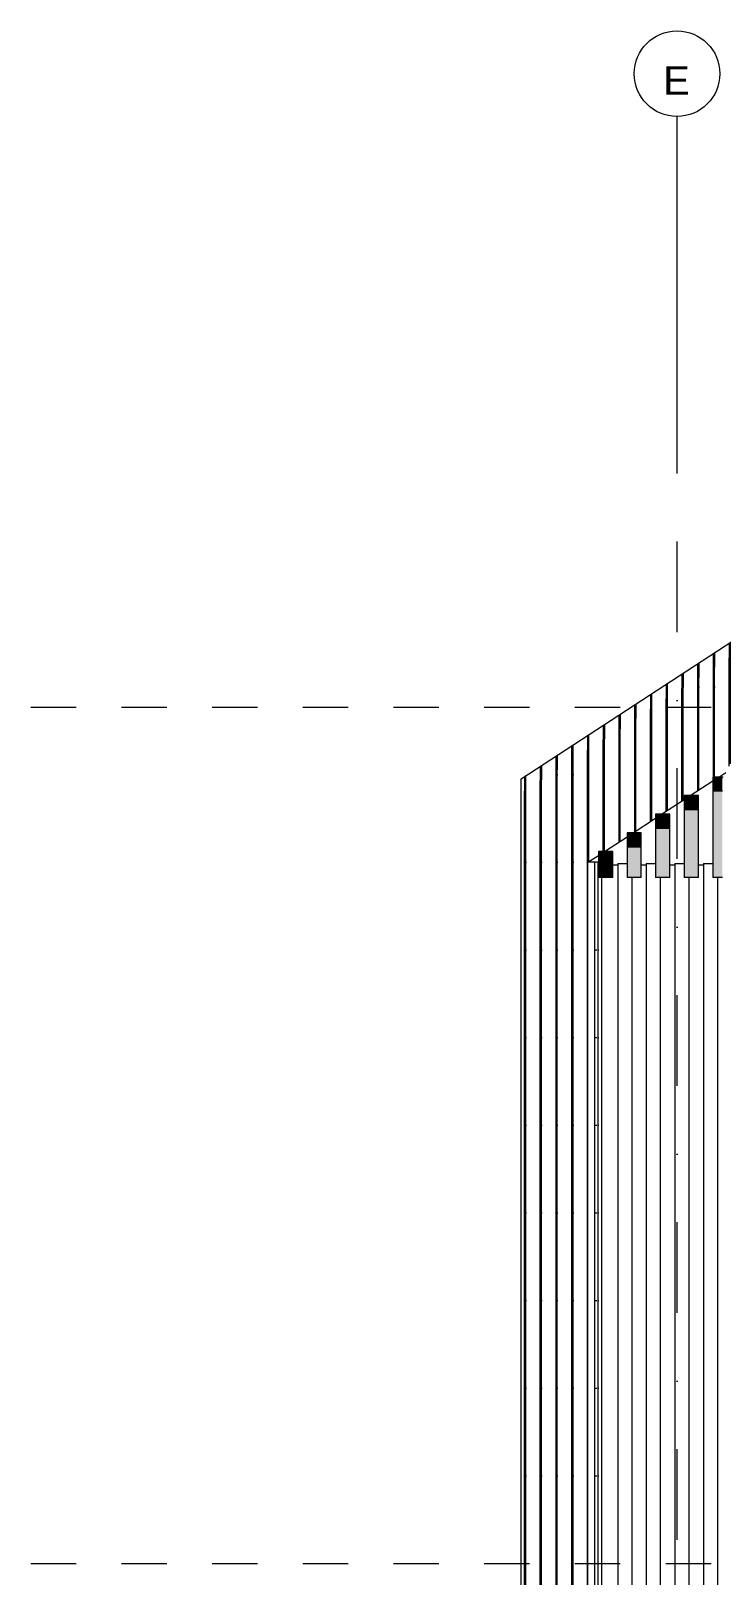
# Model space of a CAD drawing. Header units: centimetres. Extents: x -182 to 1407, y -199 to 837.
# Drawn here: x -182 to 60, y 296 to 837 of the extents above; entities that cross this region are included whole.
import ezdxf

# ---------------------------------------------------------------- set-up
doc = ezdxf.new("R2010")
doc.units = ezdxf.units.CM
doc.linetypes.add('Dash', pattern=[31.75, 15.875, -15.875])
doc.linetypes.add('Dash dot', pattern=[79.375, 31.75, -23.8125, 0, -23.8125])
for name, color, linetype, lineweight in [('A-FLOR-LEVL', 7, 'Continuous', 9), ('A-GLAZ-CWMG', 7, 'Continuous', 9), ('A-ROOF', 7, 'Continuous', 9), ('A-ROOF-OTLN', 7, 'Continuous', 9), ('A-ROOF-PATT', 7, 'Continuous', 9), ('A-WALL', 7, 'Continuous', 9), ('A-WALL-PATT', 7, 'Continuous', 9), ('S-GRID', 7, 'Continuous', 9), ('S-GRID-IDEN', 7, 'Continuous', 9)]:
    doc.layers.add(name, color=color, linetype=linetype, lineweight=lineweight)
doc.styles.add('Arial', font='arial.ttf', dxfattribs={"height": 10})
pattern_1 = [(0, (-3.79, 0), (5.51, 30.709), [0.27975, -5.231]), (90, (-9.3, 0), (-5.51, 30.709), [30.709, 0]), (90, (-8.876, 0), (-5.51, 30.709), [30.709, 0])]
pattern_2 = [(0, (-3.79, 300), (5.51, 30.709), [0.27975, -5.231]), (90, (-9.3, 300), (-5.51, 30.709), [30.709, 0]), (90, (-8.876, 300), (-5.51, 30.709), [30.709, 0])]

# ---------------------------------------------------------------- blocks, each defined once
blk = doc.blocks.new('Rectangular Mullion - TEC_LAMEL-2421523-A-A')
at = {"layer": 'A-GLAZ-CWMG', "color": 253, "true_color": 0xaaaaaa}
for p, q in [((23.34, 545.18), (26.59, 545.18)), ((23.34, 545.18), (23.34, 77)), ((28.34, 77), (28.34, 540.25))]:
    blk.add_line(p, q, dxfattribs=at)
blk = doc.blocks.new('Rectangular Mullion - TEC_LAMEL-V25-A-A')
at = {"layer": 'A-GLAZ-CWMG', "color": 253, "true_color": 0xaaaaaa}
for p, q in [((43.34, 545.18), (46.59, 545.18)), ((43.34, 545.18), (43.34, 77)), ((48.34, 77), (48.34, 540.25)), ((43.34, 10), (43.34, 5)), ((48.34, 5), (48.34, 10))]:
    blk.add_line(p, q, dxfattribs=at)
blk = doc.blocks.new('Rectangular Mullion - TEC_LAMEL-V26-A-A')
at = {"layer": 'A-GLAZ-CWMG', "color": 253, "true_color": 0xaaaaaa}
for p, q in [((53.34, 545.18), (56.59, 545.18)), ((53.34, 545.18), (53.34, 77)), ((58.34, 77), (58.34, 540.25)), ((53.34, 10), (53.34, 5)), ((58.34, 5), (58.34, 10))]:
    blk.add_line(p, q, dxfattribs=at)
blk = doc.blocks.new('Rectangular Mullion - TEC_LAMEL-2472080-A-A')
at = {"layer": 'A-GLAZ-CWMG', "true_color": 0xefece8}
for points in [[(56.59, 570.61), (59.97, 570.61), (59.97, 574.91), (60.28, 575.48), (56.59, 575.43)], [(59.97, 540.25), (59.97, 570.61), (56.59, 570.61), (56.59, 540.25)]]:
    blk.add_hatch(color=7, dxfattribs=at).paths.add_polyline_path(points)
at = {"layer": 'A-GLAZ-CWMG', "color": 253, "true_color": 0xaaaaaa}
for p, q in [((60.28, 575.48), (56.59, 575.48)), ((56.59, 575.48), (56.59, 570.61)), ((56.59, 570.61), (59.97, 570.61)), ((56.59, 570.61), (56.59, 540.25)), ((59.97, 540.25), (56.59, 540.25))]:
    blk.add_line(p, q, dxfattribs=at)
blk = doc.blocks.new('Rectangular Mullion - TEC_LAMEL-2472081-A-A')
at = {"layer": 'A-GLAZ-CWMG', "true_color": 0xefece8}
for points in [[(46.59, 564.09), (51.59, 564.09), (51.59, 568.96), (46.59, 568.91)], [(46.59, 540.25), (51.59, 540.25), (51.59, 564.09), (46.59, 564.09), (46.59, 553.99)]]:
    blk.add_hatch(color=7, dxfattribs=at).paths.add_polyline_path(points)
at = {"layer": 'A-GLAZ-CWMG', "color": 253, "true_color": 0xaaaaaa}
for p, q in [((51.59, 568.96), (46.59, 568.96)), ((46.59, 568.96), (46.59, 564.09)), ((51.59, 564.09), (51.59, 568.96)), ((46.59, 564.09), (51.59, 564.09)), ((46.59, 564.09), (46.59, 540.25)), ((51.59, 540.25), (51.59, 564.09)), ((51.59, 540.25), (46.59, 540.25))]:
    blk.add_line(p, q, dxfattribs=at)
blk = doc.blocks.new('Rectangular Mullion - TEC_LAMEL-2472082-A-A')
at = {"layer": 'A-GLAZ-CWMG', "true_color": 0xefece8}
for points in [[(36.59, 557.57), (41.59, 557.57), (41.59, 562.44), (36.59, 562.39)], [(41.59, 540.25), (41.59, 557.57), (36.59, 557.57), (36.59, 540.25)]]:
    blk.add_hatch(color=7, dxfattribs=at).paths.add_polyline_path(points)
at = {"layer": 'A-GLAZ-CWMG', "color": 253, "true_color": 0xaaaaaa}
for p, q in [((41.59, 562.44), (36.59, 562.44)), ((36.59, 562.44), (36.59, 557.57)), ((36.59, 557.57), (41.59, 557.57)), ((36.59, 557.57), (36.59, 540.25)), ((41.59, 557.57), (41.59, 562.44)), ((41.59, 540.25), (41.59, 557.57)), ((41.59, 540.25), (36.59, 540.25))]:
    blk.add_line(p, q, dxfattribs=at)
blk = doc.blocks.new('Rectangular Mullion - TEC_LAMEL-2472083-A-A')
at = {"layer": 'A-GLAZ-CWMG', "true_color": 0xefece8}
for points in [[(31.59, 551.05), (31.59, 555.92), (26.59, 555.87), (26.59, 551.05), (29.29, 551.05)], [(26.59, 540.25), (31.59, 540.25), (31.59, 551.05), (26.59, 551.05)]]:
    blk.add_hatch(color=7, dxfattribs=at).paths.add_polyline_path(points)
at = {"layer": 'A-GLAZ-CWMG', "color": 253, "true_color": 0xaaaaaa}
for p, q in [((31.59, 555.92), (26.59, 555.92)), ((26.59, 555.92), (26.59, 551.05)), ((31.59, 551.05), (31.59, 555.92)), ((26.59, 551.05), (31.59, 551.05)), ((26.59, 551.05), (26.59, 540.25)), ((31.59, 540.25), (31.59, 551.05)), ((31.59, 540.25), (26.59, 540.25))]:
    blk.add_line(p, q, dxfattribs=at)
blk = doc.blocks.new('Rectangular Mullion - TEC_LAMEL-2472084-A-A')
at = {"layer": 'A-GLAZ-CWMG', "true_color": 0xefece8}
for points in [[(16.59, 544.52), (21.59, 544.52), (21.59, 549.4), (16.59, 549.35)], [(20.83, 540.25), (21.59, 540.25), (21.59, 544.52), (16.59, 544.52), (16.59, 540.25)]]:
    blk.add_hatch(color=7, dxfattribs=at).paths.add_polyline_path(points)
at = {"layer": 'A-GLAZ-CWMG', "color": 253, "true_color": 0xaaaaaa}
for p, q in [((21.59, 549.4), (16.59, 549.4)), ((16.59, 549.4), (16.59, 544.52)), ((21.59, 544.52), (21.59, 549.4)), ((16.59, 544.52), (21.59, 544.52)), ((16.59, 544.52), (16.59, 540.25)), ((21.59, 540.25), (21.59, 544.52)), ((21.59, 540.25), (16.59, 540.25))]:
    blk.add_line(p, q, dxfattribs=at)
blk = doc.blocks.new('Grid - TEC_GRID_CIRCLE-145857-A-A')
at = {"layer": 'S-GRID-IDEN'}
blk.add_circle((234.09, 821.81), 15, dxfattribs=at)

msp = doc.modelspace()

# ---------------------------------------------------------------- hatches: boundary and pattern name
at = {"layer": 'A-ROOF-PATT', "true_color": 0x8b8b8b}
h = msp.add_hatch(dxfattribs=at)
h.set_pattern_fill('FP2_15', color=252, style=0, pattern_type=2)
h.set_pattern_definition([(0, (563.81, 600), (5.51, 30.709), [0.27975, -5.231]), (90, (558.299, 600), (-5.51, 30.709), [30.709, 0]), (90, (558.723, 600), (-5.51, 30.709), [30.709, 0])])
h.paths.add_polyline_path([(-10.48, 569.75), (94.19, 638), (98.49, 645.94), (-10.48, 574.88)])
at = {"layer": 'A-WALL-PATT', "true_color": 0x8b8b8b}
h = msp.add_hatch(dxfattribs=at)
h.set_pattern_fill('FP2_24', color=252, style=0, pattern_type=2)
h.set_pattern_definition(pattern_2)
h.paths.add_polyline_path([(12.9, 300), (12.9, 545.61), (16.59, 548.01), (16.59, 549.4), (18.71, 549.4), (26.59, 554.53), (26.59, 555.92), (28.71, 555.92), (36.59, 561.06), (36.59, 562.44), (38.71, 562.44), (46.59, 567.58), (46.59, 568.96), (48.71, 568.96), (56.59, 574.1), (56.59, 575.48), (58.71, 575.48), (61.14, 577.07), (94.19, 638), (-8.71, 570.9), (-8.71, 300)])
h = msp.add_hatch(dxfattribs=at)
h.set_pattern_fill('FP2_24', color=252, style=0, pattern_type=2)
h.set_pattern_definition(pattern_2)
h.paths.add_polyline_path([(-10.48, 300), (-8.71, 300), (-8.71, 570.9), (-10.48, 569.75), (-10.48, 359.37)])
h = msp.add_hatch(dxfattribs=at)
h.set_pattern_fill('FP2_25', color=252, style=0, pattern_type=2)
h.set_pattern_definition([(0, (30.815, 300), (15.563, 30.709), [0.7901, -14.773]), (90, (15.252, 300), (-15.563, 30.709), [30.709, 0]), (90, (16.449, 300), (-15.563, 30.709), [30.709, 0])])
h.paths.add_polyline_path([(12.9, 300), (17.61, 300), (17.57, 540.25), (16.59, 540.25), (16.59, 545.61), (12.9, 545.61), (12.9, 359.37)])
h = msp.add_hatch(dxfattribs=at)
h.set_pattern_fill('FP2_22', color=252, style=0, pattern_type=2)
h.set_pattern_definition(pattern_1)
h.paths.add_polyline_path([(-10.48, 77), (-8.71, 77), (-8.71, 300), (-10.48, 300), (-10.48, 77.55)])
h = msp.add_hatch(dxfattribs=at)
h.set_pattern_fill('FP2_22', color=252, style=0, pattern_type=2)
h.set_pattern_definition(pattern_1)
h.paths.add_polyline_path([(-8.71, 77), (12.9, 77), (12.9, 300), (-8.71, 300), (-8.71, 77.72)])
h = msp.add_hatch(dxfattribs=at)
h.set_pattern_fill('FP2_23', color=252, style=0, pattern_type=2)
h.set_pattern_definition([(0, (30.815, 0), (15.563, 30.709), [0.7901, -14.773]), (90, (15.252, 0), (-15.563, 30.709), [30.709, 0]), (90, (16.449, 0), (-15.563, 30.709), [30.709, 0])])
h.paths.add_polyline_path([(12.9, 77), (17.61, 77), (17.61, 300), (12.9, 300), (12.9, 79.7)])

# ---------------------------------------------------------------- linework, layer by layer
at = {"layer": 'A-FLOR-LEVL', "linetype": 'Dash'}
for p, q in [((-182.13, 600), (1318.44, 600)), ((-182.13, 300), (1318.44, 300))]:
    msp.add_line(p, q, dxfattribs=at)
at = {"layer": 'A-ROOF'}
for p, q in [((-10.48, 574.88), (98.49, 645.94)), ((-10.48, 571.07), (-10.48, 574.88))]:
    msp.add_line(p, q, dxfattribs=at)
at = {"layer": 'A-ROOF-OTLN'}
msp.add_line((-10.48, 559.88), (-10.48, 571.07), dxfattribs=at)
at = {"layer": 'A-WALL'}
for p, q in [((48.71, 568.96), (56.59, 574.1)), ((58.71, 575.48), (61.14, 577.07)), ((38.71, 562.44), (46.59, 567.58)), ((-10.48, 77), (-10.48, 559.88)), ((28.71, 555.92), (36.59, 561.06)), ((18.71, 549.4), (26.59, 554.53)), ((12.9, 545.61), (16.59, 548.01)), ((12.9, 77), (12.9, 545.61)), ((16.59, 545.61), (12.9, 545.61)), ((23.34, 544.6), (21.59, 544.6)), ((33.34, 544.6), (31.59, 544.6)), ((43.34, 544.6), (41.59, 544.6)), ((53.34, 544.6), (51.59, 544.6)), ((17.61, 540.25), (17.61, 77))]:
    msp.add_line(p, q, dxfattribs=at)
at = {"layer": 'S-GRID', "color": 1, "lineweight": 18, "true_color": 0xff0000}
msp.add_line((44.09, 681.81), (44.09, 806.81), dxfattribs=at)
at = {"layer": 'S-GRID', "color": 1, "linetype": 'Dash dot', "lineweight": 18, "true_color": 0xff0000}
msp.add_line((44.09, -89.03), (44.09, 681.81), dxfattribs=at)

# ---------------------------------------------------------------- block references
at = {"layer": 'A-GLAZ-CWMG', "color": 253, "true_color": 0xaaaaaa}
for name, p in [('Rectangular Mullion - TEC_LAMEL-2472080-A-A', (0, 0)), ('Rectangular Mullion - TEC_LAMEL-2472081-A-A', (0, 0)), ('Rectangular Mullion - TEC_LAMEL-2472082-A-A', (0, 0)), ('Rectangular Mullion - TEC_LAMEL-2472083-A-A', (0, 0)), ('Rectangular Mullion - TEC_LAMEL-2472084-A-A', (0, 0)), ('Rectangular Mullion - TEC_LAMEL-2421523-A-A', (0, 0)), ('Rectangular Mullion - TEC_LAMEL-2421523-A-A', (10, 0)), ('Rectangular Mullion - TEC_LAMEL-V25-A-A', (0, 0)), ('Rectangular Mullion - TEC_LAMEL-V26-A-A', (0, 0))]:
    msp.add_blockref(name, p, dxfattribs=at)
at = {"layer": 'S-GRID-IDEN'}
msp.add_blockref('Grid - TEC_GRID_CIRCLE-145857-A-A', (-190, 0), dxfattribs=at)

# ---------------------------------------------------------------- texts
at = {"layer": 'S-GRID-IDEN', "insert": (43.91, 819.42), "char_height": 10, "width": 9.9, "attachment_point": 5, "line_spacing_factor": 0.936439, "style": 'Arial'}
msp.add_mtext('\\pt50,100,150,200,250,300,350,400,450,500,550,600,650,700,750,800,850,900,950,1000,1050,1100,1150,1200,1250,1300,1350,1400,1450,1500,1550,1600;Е', dxfattribs=at)

doc.saveas('drawing.dxf')
